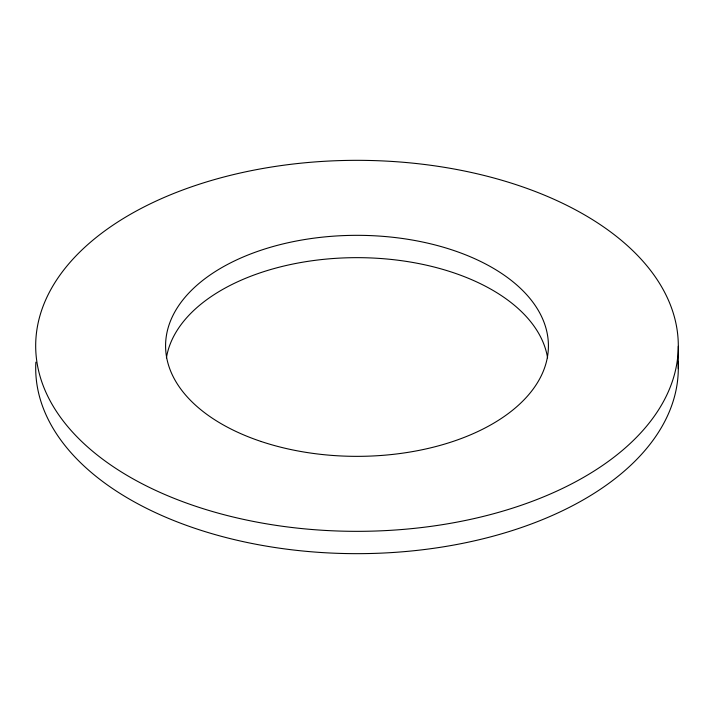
<?xml version="1.0" encoding="UTF-8"?>
<svg xmlns="http://www.w3.org/2000/svg" width="714" height="714" viewBox="0 0 714 714"><rect width="100%" height="100%" fill="white"/><g stroke="black" fill="none" stroke-linecap="round" stroke-linejoin="round"><path stroke-width="1.07" d="M678.3 346.317A321.3 185.497 0 0 1 195.627 506.244A321.3 185.497 0 0 1 197.073 184.944A321.3 185.497 0 0 1 678.3 346.317L678.3 368.647M166.424 357.848A191.414 110.509 0 0 1 357 257.656A191.414 110.509 0 0 1 547.576 357.848M678.121 362.025A321.3 185.497 0 0 1 357.116 553.662A321.3 185.497 0 0 1 35.87 362.159M261.297 441.547A191.414 110.509 0 0 0 548.414 345.835A191.414 110.509 0 0 0 261.297 250.132A191.414 110.509 0 0 0 261.297 441.547"/></g></svg>
